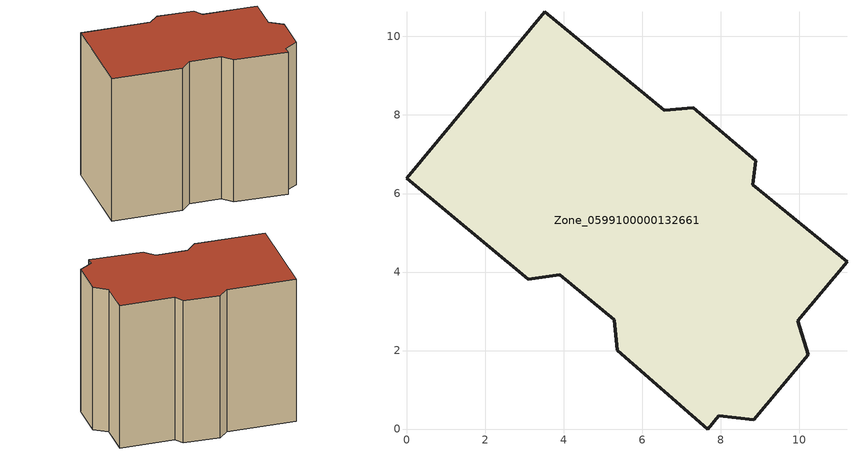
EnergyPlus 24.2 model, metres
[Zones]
Zone_0599100000132661
 floor ground (C_G): 7.95,0.34 7.67,0 5.37,2.01 5.29,2.78 3.91,3.93 3.1,3.82 0,6.39 3.52,10.62 6.57,8.12 7.31,8.19 8.9,6.83 8.82,6.23 11.22,4.26 9.97,2.76 10.23,1.9 8.85,0.24 z0
 wall outside (C_F): 0,6.39 3.1,3.82 3.91,3.93 5.29,2.78 5.37,2.01 7.67,0 7.95,0.34 8.85,0.24 10.23,1.9 9.97,2.76 11.22,4.26 8.82,6.23 8.9,6.83 7.31,8.19 6.57,8.12 3.52,10.62 0,6.39 z0:8.68
 roof outside (C_R): 11.22,4.26 8.82,6.23 8.9,6.83 7.31,8.19 6.57,8.12 3.52,10.62 0,6.39 3.1,3.82 3.91,3.93 5.29,2.78 5.37,2.01 7.67,0 7.95,0.34 8.85,0.24 10.23,1.9 9.97,2.76 z8.68
[BUILDING]
Pand.0599100000132661: North Axis=0; Terrain=City; Loads Convergence Tolerance Value=0.04; Temperature Convergence Tolerance Value=0.4; Solar Distribution=FullExterior; Maximum Number of Warmup Days=25; Minimum Number of Warmup Days=1
[Site:Location]
Rotterdam.The.Hague.AP_ZH_NLD Design_Conditions: Latitude=51.96; Longitude=4.45; Time Zone=1; Elevation=-4.5
[SITE:GROUNDTEMPERATURE:BUILDINGSURFACE]
18, 18, 18, 18, 18, 18, 18, 18, 18, 18, 18, 18
[MATERIAL] Thermal Absorptance=0.9; Solar Absorptance=0.7; Visible Absorptance=0.7
Name | Roughness | Thickness | Conductivity | Density | Specific Heat
G.TI.1946 | MediumSmooth | 0.15 | 1 | 540 | 1210
F.TI.1946 | Rough | 0.3 | 0.857143 | 1920 | 840
R.TI.1946 | MediumRough | 0.2 | 0.1 | 1500 | 1000
[CONSTRUCTION]
C_G: G.TI.1946
C_F: F.TI.1946
C_R: R.TI.1946
[ZONE]
Zone_0599100000132661: Type=1; Multiplier=1; Ceiling Height=Autocalculate; Volume=Autocalculate; Floor Area=autocalculate; Part of Total Floor Area=Yes
[ZONEINFILTRATION:DESIGNFLOWRATE]
Infil_Zone_0599100000132661: Zone or ZoneList or Space or SpaceList=Zone_0599100000132661; Schedule=AlwaysOn; Design Flow Rate Calculation Method=Flow/Area; Flow Rate per Floor Area=0.003; Constant Term Coefficient=1; Temperature Term Coefficient=0; Velocity Term Coefficient=0; Velocity Squared Term Coefficient=0
[HVACTEMPLATE:ZONE:IDEALLOADSAIRSYSTEM]
Zone_0599100000132661: Maximum Heating Supply Air Temperature=50; Minimum Cooling Supply Air Temperature=13; Maximum Heating Supply Air Humidity Ratio=0.0156; Minimum Cooling Supply Air Humidity Ratio=0.0077; Heating Limit=NoLimit; Cooling Limit=NoLimit; Dehumidification Control Type=ConstantSensibleHeatRatio; Cooling Sensible Heat Ratio=0.7; Dehumidification Setpoint=60; Humidification Control Type=None; Humidification Setpoint=30; Outdoor Air Method=None; Outdoor Air Flow Rate per Person=0.00944; Outdoor Air Flow Rate per Zone Floor Area=0; Outdoor Air Flow Rate per Zone=0; Demand Controlled Ventilation Type=None; Outdoor Air Economizer Type=NoEconomizer; Heat Recovery Type=None; Sensible Heat Recovery Effectiveness=0.7; Latent Heat Recovery Effectiveness=0.65
[ZONECONTROL:THERMOSTAT]
ThermostatControl_Zone_0599100000132661: Zone or ZoneList=Zone_0599100000132661; Control Type Schedule=DualSetpointControlType; Control 1=Thermostat_Zone_0599100000132661; Temperature Difference Between Cutout And Setpoint=0
[THERMOSTATSETPOINT:DUALSETPOINT]
Thermostat_Zone_0599100000132661: Heating Setpoint Temperature Schedule=HeatingSetpoint_Zone_0599100000132661; Cooling Setpoint Temperature Schedule=CoolingSetpoint_Zone_0599100000132661
[SCHEDULE:COMPACT]
HeatingSetpoint_Zone_0599100000132661: Through: 12/31, For: AllDays, Until: 24:00, 21
CoolingSetpoint_Zone_0599100000132661: Through: 12/31, For: AllDays, Until: 24:00, 24
DualSetpointControlType: Through: 12/31, For: AllDays, Until: 24:00, 4
AlwaysOn: Through: 12/31, For: AllDays, Until: 24:00, 1
